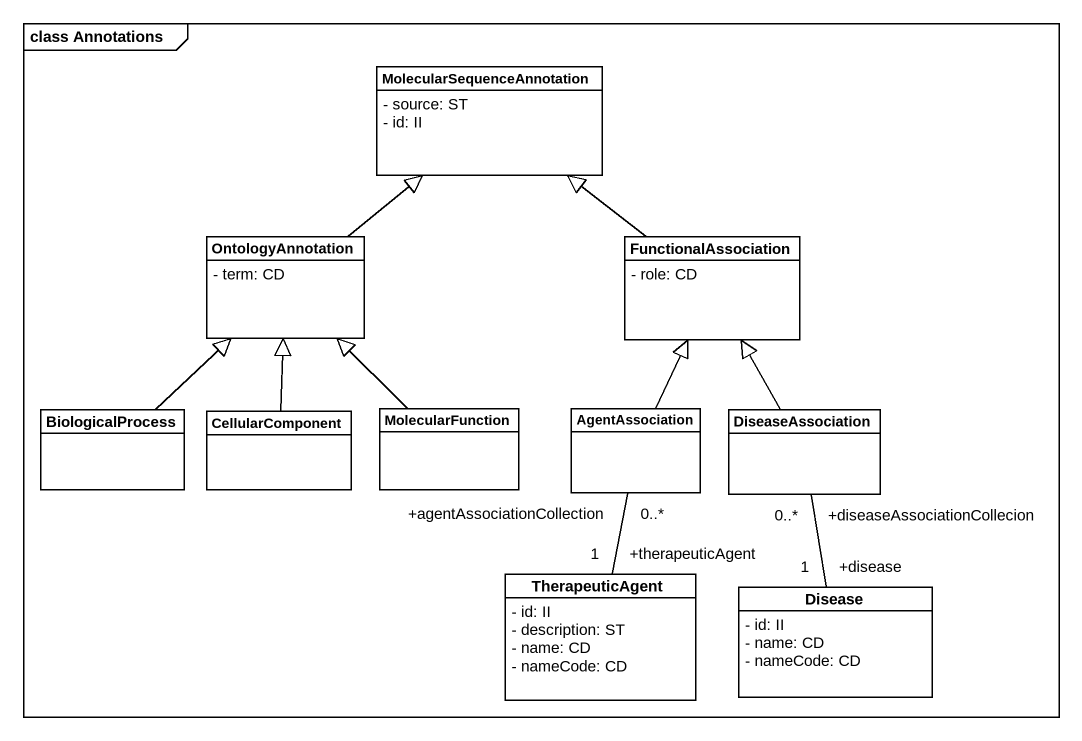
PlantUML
@startuml
mainframe class Annotations
hide circle
hide empty members
skinparam classAttributeIconSize 0
class MolecularSequenceAnnotation {
  - source: ST
  - id: II
}
class OntologyAnnotation {
  - term: CD
}
class FunctionalAssociation {
  - role: CD
}
class BiologicalProcess
class CellularComponent
class MolecularFunction
class AgentAssociation
class DiseaseAssociation
class TherapeuticAgent {
  - id: II
  - description: ST
  - name: CD
  - nameCode: CD
}
class Disease {
  - id: II
  - name: CD
  - nameCode: CD
}
OntologyAnnotation -up-|> MolecularSequenceAnnotation
FunctionalAssociation -up-|> MolecularSequenceAnnotation
BiologicalProcess -up-|> OntologyAnnotation
CellularComponent -up-|> OntologyAnnotation
MolecularFunction -up-|> OntologyAnnotation
AgentAssociation -up-|> FunctionalAssociation
AgentAssociation "+agentAssociationCollection\n0..*" -- "+therapeuticAgent\n1" TherapeuticAgent
DiseaseAssociation -up-|> FunctionalAssociation
DiseaseAssociation "+diseaseAssociationCollecion\n0..*" -- "+disease\n1" Disease
@enduml
